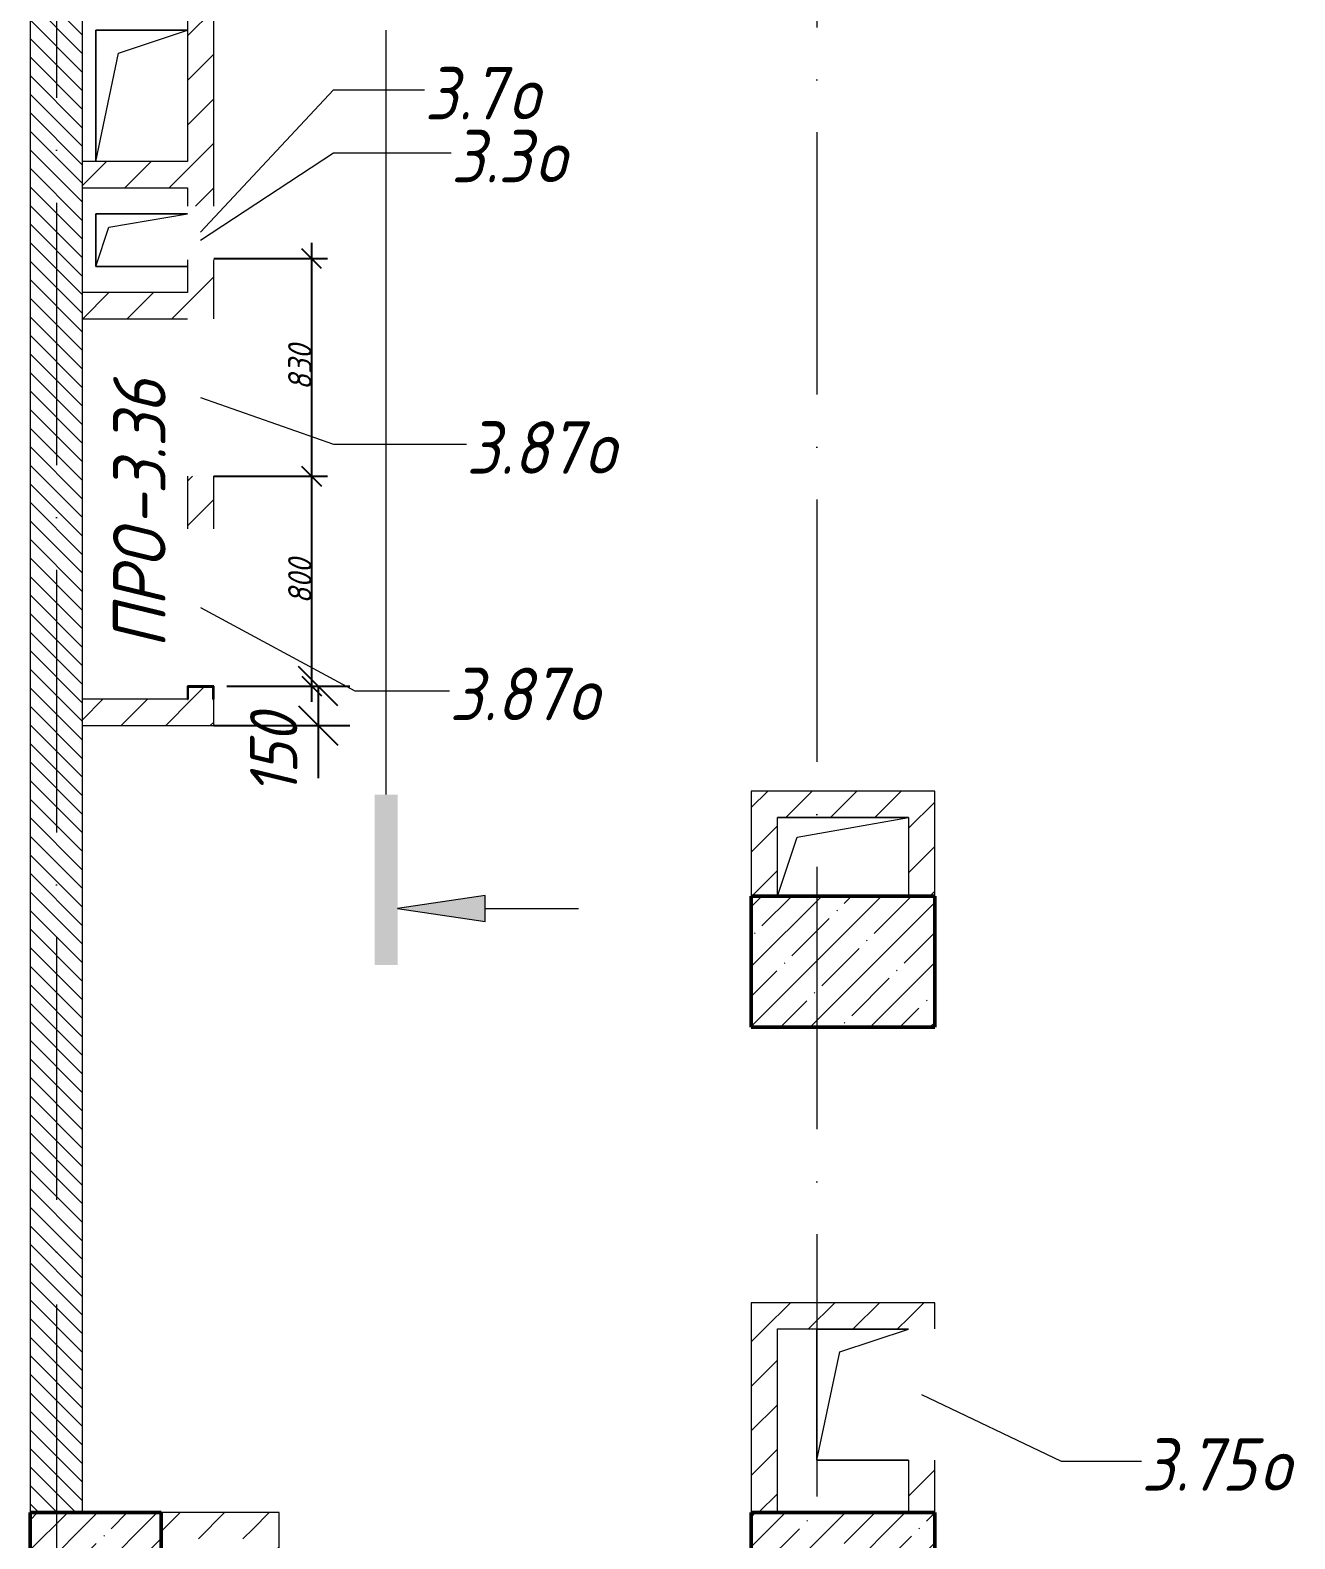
# Model space of a CAD drawing. Header units: millimetres. Extents: x -537608 to 253996, y -217170 to 186033.
# Drawn here: x -103935 to -99112, y 170271 to 176022 of the extents above; entities that cross this region are included whole.
import ezdxf

# ---------------------------------------------------------------- set-up
doc = ezdxf.new("R2010")
doc.units = ezdxf.units.MM
doc.linetypes.add('50_200_ШТРИХ_1Т_ш5_п1_п1_', pattern=[1400, 1000, -200, 0, -200])
for name, color, linetype, lineweight in [('A-____-____-DIMS', 7, 'Continuous', 9), ('A-____-NOTE-TEXT', 7, 'Continuous', 9), ('A-____-NOTE-TEXT-1', 7, 'Continuous', 5), ('A-DETL-GENF-OTLN-2', 7, 'Continuous', 5), ('A-FLOR-____-OTLN', 7, 'Continuous', 9), ('A-GENM-____-IDEN', 7, 'Continuous', 9), ('A-GENM-____-MCUT', 7, 'Continuous', 25), ('A-GENM-____-OTLN', 7, 'Continuous', 9), ('A-GENM-____-OTLN-1', 7, 'Continuous', 25), ('A-GLAZ-____-IDEN', 7, 'Continuous', 9), ('A-WALL-____-MCUT', 7, 'Continuous', 13), ('A-WALL-____-PATT-1', 7, 'Continuous', 9), ('A-WALL-FNSH-MCUT-1', 7, 'Continuous', 9), ('S-COLS-____-MCUT', 7, 'Continuous', 50), ('S-COLS-____-OTLN', 7, 'Continuous', 9), ('S-GRID-____-OTLN-1', 7, '50_200_ШТРИХ_1Т_ш5_п1_п1_', 9)]:
    doc.layers.add(name, color=color, linetype=linetype, lineweight=lineweight)
doc.layers.add('A-DETL-GENF-OTLN-3', color=9, linetype='Continuous', lineweight=9, true_color=0x808080)
doc.styles.add('ISOCPEUR_I_10', font='isocpeui.ttf', dxfattribs={"width": 0.9, "height": 180})
doc.styles.add('ISOCPEUR_I_11', font='isocpeui.ttf', dxfattribs={"width": 0.9, "height": 200})
doc.styles.add('ISOCPEUR_I_7', font='isocpeui.ttf', dxfattribs={"width": 0.9, "height": 90})
doc.dimstyles.new('ISO-1_8_0_9К_СРЕДНИЙ_Кладочные_1', dxfattribs={"dimscale": 304.8, "dimtxt": 89.638306, "dimasz": 0.246063, "dimexe": 0.19685, "dimexo": 0, "dimgap": 0, "dimtad": 1, "dimdec": 3, "dimrnd": 0.001, "dimdsep": 46, "dimtxsty": 'ISOCPEUR_I_7', "dimblk1": 'OBLIQUE', "dimblk2": 'OBLIQUE', "dimsah": 1, "dimcen": 0.09, "dimdle": 0.19685, "dimazin": 0, "dimtfac": 1, "dimtdec": 4, "dimtix": 1, "dimtmove": 0, "dimatfit": 3, "dimfxl": 1, "dimtvp": 1, "dimtolj": 1, "dimtzin": 0, "dimarcsym": 2})
doc.dimstyles.new('ISO-1_8_0_9К_СРЕДНИЙ_Кладочные_3', dxfattribs={"dimscale": 304.8, "dimtxt": 179.276612, "dimasz": 0.492126, "dimexe": 0.393701, "dimexo": 0, "dimgap": 0, "dimtad": 1, "dimdec": 3, "dimrnd": 0.001, "dimdsep": 46, "dimtxsty": 'ISOCPEUR_I_10', "dimblk1": 'OBLIQUE', "dimblk2": 'OBLIQUE', "dimsah": 1, "dimcen": 0.09, "dimdle": 0.393701, "dimazin": 0, "dimtfac": 1, "dimtdec": 4, "dimtix": 1, "dimtmove": 0, "dimatfit": 3, "dimfxl": 1, "dimtvp": 1, "dimtolj": 1, "dimtzin": 0, "dimarcsym": 2})
pattern_1 = [(45, (-178684.97, 94540.11), (-84.85281, 84.85281), [])]

# ---------------------------------------------------------------- blocks, each defined once
blk = doc.blocks.new('BSC_Колонна _Прямоугольная - 500х500-V93-АР1_План отверстий 3 этажа в осях 1-64_Ю-ЯЯ')
at = {"layer": 'S-COLS-____-OTLN'}
h = blk.add_hatch(dxfattribs=at)
h.set_pattern_fill('FP_98', color=256, style=0, pattern_type=2)
h.set_pattern_definition([(45, (-75000, -75581.04), (-114.04925, 114.04925), []), (45, (-74885.95, -75581.04), (-114.04925, 114.04925), [201.613, -40.323, 3.353, -36.97])])
h.paths.add_polyline_path([(-250, -250), (250, -250), (250, 250), (-250, 250)], flags=0)
at = {"layer": 'S-COLS-____-MCUT'}
for p, q in [((250, 250), (-250, 250)), ((-250, 250), (-250, -250)), ((250, -250), (250, 250)), ((-250, -250), (250, -250))]:
    blk.add_line(p, q, dxfattribs=at)
blk = doc.blocks.new('BSC_Колонна _Прямоугольная - 500х700-V134-АР1_План отверстий 3 этажа в осях 1-64_Ю-ЯЯ')
at = {"layer": 'S-COLS-____-OTLN'}
h = blk.add_hatch(dxfattribs=at)
h.set_pattern_fill('FP_139', color=256, style=0, pattern_type=2)
h.set_pattern_definition([(315, (-75581.04, 77850), (114.04925, 114.04925), []), (315, (-75581.04, 77735.95), (114.04925, 114.04925), [201.613, -40.323, 3.353, -36.97])])
h.paths.add_polyline_path([(-250, 350), (-250, -350), (250, -350), (250, 350)], flags=0)
at = {"layer": 'S-COLS-____-MCUT'}
for p, q in [((250, 350), (-250, 350)), ((-250, 350), (-250, -350)), ((250, -350), (250, 350)), ((-250, -350), (250, -350))]:
    blk.add_line(p, q, dxfattribs=at)
blk = doc.blocks.new('BSC_Колонна _Прямоугольная - 500х700-V137-АР1_План отверстий 3 этажа в осях 1-64_Ю-ЯЯ')
at = {"layer": 'S-COLS-____-OTLN'}
h = blk.add_hatch(dxfattribs=at)
h.set_pattern_fill('FP_142', color=256, style=0, pattern_type=2)
h.set_pattern_definition([(315, (-77931.04, 77850), (114.04925, 114.04925), []), (315, (-77931.04, 77735.95), (114.04925, 114.04925), [201.613, -40.323, 3.353, -36.97])])
h.paths.add_polyline_path([(-250, 350), (-250, -350), (250, -350), (250, 350)], flags=0)
at = {"layer": 'S-COLS-____-MCUT'}
for p, q in [((250, 350), (-250, 350)), ((-250, 350), (-250, -350)), ((250, -350), (250, 350)), ((-250, -350), (250, -350))]:
    blk.add_line(p, q, dxfattribs=at)
blk = doc.blocks.new('AR_Отверстие прямоугольное _в плите_ - AR_Отверстие прямоугольное _в плите_-30552540-АР1_План отверстий 3 этажа в осях 1-64_Ю-ЯЯ')
at = {"layer": 'A-GENM-____-OTLN'}
for p, q in [((175, 250), (-175, 250)), ((-175, 250), (-175, -250)), ((-87.5, 162.5), (175, 250)), ((-175, -250), (-87.5, 162.5))]:
    blk.add_line(p, q, dxfattribs=at)
blk = doc.blocks.new('AR_Отверстие прямоугольное _в плите_ - AR_Отверстие прямоугольное _в плите_-V189-АР1_План отверстий 3 этажа в осях 1-64_Ю-ЯЯ')
at = {"layer": 'A-GENM-____-OTLN'}
for p, q in [((175, 250), (-175, 250)), ((-175, 250), (-175, -250)), ((-87.5, 162.5), (175, 250)), ((-175, -250), (-87.5, 162.5)), ((-175, -250), (175, -250))]:
    blk.add_line(p, q, dxfattribs=at)
blk = doc.blocks.new('AR_Отверстие прямоугольное _в плите_ - AR_Отверстие прямоугольное _в плите_-30552592-АР1_План отверстий 3 этажа в осях 1-64_Ю-ЯЯ')
at = {"layer": 'A-GENM-____-OTLN'}
for p, q in [((175, 100), (-175, 100)), ((-175, 100), (-175, -100)), ((-125, 50), (175, 100)), ((-175, -100), (-125, 50)), ((-175, -100), (175, -100))]:
    blk.add_line(p, q, dxfattribs=at)
blk = doc.blocks.new('AR_Отверстие прямоугольное _в плите_ - AR_Отверстие прямоугольное _в плите_-V191-АР1_План отверстий 3 этажа в осях 1-64_Ю-ЯЯ')
at = {"layer": 'A-GENM-____-OTLN'}
for p, q in [((250, 150), (-250, 150)), ((-175, 75), (250, 150)), ((-249.9, -149.7), (-175, 75))]:
    blk.add_line(p, q, dxfattribs=at)
blk = doc.blocks.new('154_Фахверк_СКБ_Швеллер - Тип_100_3960_зеркало-36793856-АР1_План отверстий 3 этажа в осях 1-64_Ю-ЯЯ')
at = {"layer": 'A-GENM-____-MCUT'}
for p, q in [((175, 50), (125, 50)), ((125, 50), (125, -50)), ((128, 47), (175, 47)), ((128, -47), (128, 47)), ((175, 47), (175, 50)), ((125, -50), (175, -50)), ((175, -47), (128, -47)), ((175, -50), (175, -47))]:
    blk.add_line(p, q, dxfattribs=at)
blk = doc.blocks.new('DET_L_Имитация разреза_ISO2-5 - Вправо-36935877-АР1_План отверстий 3 этажа в осях 1-64_Ю-ЯЯ')
at = {"layer": 'A-DETL-GENF-OTLN-3'}
blk.add_line((143.1, 0), (3056.9, 0), dxfattribs=at)
blk = doc.blocks.new('_Oblique')
at = {"color": 0, "linetype": 'ByBlock', "lineweight": -2}
blk.add_line((-0.5, -0.5), (0.5, 0.5), dxfattribs=at)
blk = doc.blocks.new('*D1024')
at = {"layer": 'A-____-____-DIMS', "color": 0, "lineweight": -2, "transparency": 16777216}
for p, q in [((-103185, 173521.2), (-102716, 173521.2)), ((-102836, 173521.2), (-102836, 173251.2)), ((-103235, 173371.2), (-102716, 173371.2)), ((-102836, 173371.2), (-102836, 173170.6))]:
    blk.add_line(p, q, dxfattribs=at)
at = {"layer": 'Defpoints', "color": 0, "transparency": 16777216}
for p in [(-103185, 173521.2), (-102836, 173521.2), (-103235, 173371.2)]:
    blk.add_point(p, dxfattribs=at)
at = {"layer": 'A-____-____-DIMS', "color": 0, "lineweight": -2, "transparency": 16777216, "xscale": 150, "yscale": 150, "zscale": 150}
for p, rotation in [((-102836, 173521.2), 90), ((-102836, 173371.2), 270)]:
    blk.add_blockref('_Oblique', p, dxfattribs=dict(at, rotation=rotation))
at = {"layer": 'A-____-____-DIMS', "color": 0, "transparency": 16777216, "insert": (-103096.3, 173106.5), "char_height": 180, "width": 368.207, "attachment_point": 1, "rotation": 90, "line_spacing_factor": 1.149209, "style": 'ISOCPEUR_I_10'}
blk.add_mtext('\\A1;150', dxfattribs=at)
blk = doc.blocks.new('*D1025')
at = {"layer": 'A-____-____-DIMS', "color": 0, "lineweight": -2, "transparency": 16777216}
for p, q in [((-102861.1, 173461.2), (-102861.1, 174381.2)), ((-103235, 174321.2), (-102801.1, 174321.2)), ((-103185, 173521.2), (-102801.1, 173521.2))]:
    blk.add_line(p, q, dxfattribs=at)
at = {"layer": 'Defpoints', "color": 0, "transparency": 16777216}
for p in [(-103235, 174321.2), (-102861.1, 174321.2), (-103185, 173521.2)]:
    blk.add_point(p, dxfattribs=at)
at = {"layer": 'A-____-____-DIMS', "color": 0, "lineweight": -2, "transparency": 16777216, "xscale": 75, "yscale": 75, "zscale": 75}
for p, rotation in [((-102861.1, 174321.2), 90), ((-102861.1, 173521.2), 270)]:
    blk.add_blockref('_Oblique', p, dxfattribs=dict(at, rotation=rotation))
at = {"layer": 'A-____-____-DIMS', "color": 0, "transparency": 16777216, "insert": (-102906.1, 173921.2), "char_height": 90, "width": 409.578, "attachment_point": 5, "rotation": 90, "style": 'ISOCPEUR_I_7'}
blk.add_mtext('\\A1;800', dxfattribs=at)
blk = doc.blocks.new('*D1026')
at = {"layer": 'A-____-____-DIMS', "color": 0, "lineweight": -2, "transparency": 16777216}
for p, q in [((-102861.1, 174261.2), (-102861.1, 175211.2)), ((-103235, 175151.2), (-102801.1, 175151.2)), ((-103235, 174321.2), (-102801.1, 174321.2))]:
    blk.add_line(p, q, dxfattribs=at)
at = {"layer": 'Defpoints', "color": 0, "transparency": 16777216}
for p in [(-103235, 175151.2), (-102861.1, 175151.2), (-103235, 174321.2)]:
    blk.add_point(p, dxfattribs=at)
at = {"layer": 'A-____-____-DIMS', "color": 0, "lineweight": -2, "transparency": 16777216, "xscale": 75, "yscale": 75, "zscale": 75}
for p, rotation in [((-102861.1, 175151.2), 90), ((-102861.1, 174321.2), 270)]:
    blk.add_blockref('_Oblique', p, dxfattribs=dict(at, rotation=rotation))
at = {"layer": 'A-____-____-DIMS', "color": 0, "transparency": 16777216, "insert": (-102906.1, 174736.2), "char_height": 90, "width": 409.578, "attachment_point": 5, "rotation": 90, "style": 'ISOCPEUR_I_7'}
blk.add_mtext('\\A1;830', dxfattribs=at)

msp = doc.modelspace()

# ---------------------------------------------------------------- hatches: boundary and pattern name
at = {"layer": 'A-____-NOTE-TEXT-1'}
for points in [[(-102533.8743, 172457.7491), (-102533.8743, 173107.7491), (-102620.6108, 173107.7491), (-102620.6108, 172457.7491)], [(-102200.2328, 172623.5971), (-102200.2328, 172723.5971), (-102533.8743, 172673.5971)]]:
    msp.add_hatch(color=256, dxfattribs=at).paths.add_polyline_path(points, flags=0)
at = {"layer": 'A-WALL-____-PATT-1'}
h = msp.add_hatch(dxfattribs=at)
h.set_pattern_fill('FP_7', color=256, style=0, pattern_type=2)
h.set_pattern_definition(pattern_1)
h.paths.add_polyline_path([(-103284.9702, 173471.1558), (-103237.9702, 173471.1558), (-103238.2116, 173518.1558), (-103331.9702, 173518.1558), (-103331.9702, 173471.1558)], flags=0)
h.paths.add_polyline_path([(-103276.9057, 174121.1558), (-103234.9702, 174121.1558), (-103234.9702, 174321.1558), (-103334.9702, 174321.1558), (-103334.9702, 174121.1558), (-103279.7978, 174121.1558)], flags=0)
h.paths.add_polyline_path([(-103328.5186, 174921.1558), (-103234.9702, 174921.1558), (-103234.9702, 175146.1558), (-103334.9702, 175146.1558), (-103334.9702, 174921.1558)], flags=0)
h.paths.add_polyline_path([(-103234.9702, 175351.1558), (-103234.9702, 176921.1558), (-103334.9702, 176921.1558), (-103334.9702, 175351.1558), (-103316.6369, 175351.1558)], flags=0)
h = msp.add_hatch(dxfattribs=at)
h.set_pattern_fill('FP_9', color=256, style=0, pattern_type=2)
h.set_pattern_definition([(135, (-178684.97, 94540.114), (-35.35534, -35.35534), [])])
h.paths.add_polyline_path([(-103934.9702, 170371.1558), (-103734.9702, 170371.1558), (-103734.9702, 176221.1558), (-103934.9702, 176221.1558), (-103934.9702, 171137.3879)], flags=0)
h = msp.add_hatch(dxfattribs=at)
h.set_pattern_fill('FP_7', color=256, style=0, pattern_type=2)
h.set_pattern_definition(pattern_1)
h.paths.add_polyline_path([(-103334.9702, 175421.1558), (-103334.9702, 175521.1558), (-103734.9702, 175521.1558), (-103734.9702, 175421.1558)], flags=0)
h = msp.add_hatch(dxfattribs=at)
h.set_pattern_fill('FP_7', color=256, style=0, pattern_type=2)
h.set_pattern_definition(pattern_1)
h.paths.add_polyline_path([(-103334.9702, 174921.1558), (-103334.9702, 175021.1558), (-103734.9702, 175021.1558), (-103734.9702, 174921.1558)], flags=0)
h = msp.add_hatch(dxfattribs=at)
h.set_pattern_fill('FP_7', color=256, style=0, pattern_type=2)
h.set_pattern_definition(pattern_1)
h.paths.add_polyline_path([(-103234.9702, 173371.1558), (-103234.9702, 173471.1558), (-103734.9702, 173471.1558), (-103734.9702, 173371.1558), (-103331.9702, 173371.1558)], flags=0)
h = msp.add_hatch(dxfattribs=at)
h.set_pattern_fill('FP_7', color=256, style=0, pattern_type=2)
h.set_pattern_definition(pattern_1)
h.paths.add_polyline_path([(-100584.9702, 173021.1558), (-100584.9702, 173121.1558), (-101184.9702, 173121.1558), (-101184.9702, 173021.1558), (-100930.5675, 173021.1558)], flags=0)
h = msp.add_hatch(dxfattribs=at)
h.set_pattern_fill('FP_7', color=256, style=0, pattern_type=2)
h.set_pattern_definition(pattern_1)
h.paths.add_polyline_path([(-100485.0859, 172721.1558), (-100484.9702, 172721.1558), (-100484.9702, 173121.1558), (-100584.9702, 173121.1558), (-100584.9702, 172721.1558)], flags=0)
h = msp.add_hatch(dxfattribs=at)
h.set_pattern_fill('FP_7', color=256, style=0, pattern_type=2)
h.set_pattern_definition(pattern_1)
h.paths.add_polyline_path([(-101084.9702, 172721.1558), (-101084.9702, 173021.1558), (-101184.9702, 173021.1558), (-101184.9702, 172721.1558)], flags=0)
h = msp.add_hatch(dxfattribs=at)
h.set_pattern_fill('FP_7', color=256, style=0, pattern_type=2)
h.set_pattern_definition(pattern_1)
h.paths.add_polyline_path([(-100930.5675, 171071.1558), (-100584.9702, 171071.1558), (-100584.9702, 171171.1558), (-101184.9702, 171171.1558), (-101184.9702, 171071.1558), (-101084.9702, 171071.1558)], flags=0)
h = msp.add_hatch(dxfattribs=at)
h.set_pattern_fill('FP_7', color=256, style=0, pattern_type=2)
h.set_pattern_definition(pattern_1)
h.paths.add_polyline_path([(-100584.9702, 170371.1558), (-100484.9702, 170371.1558), (-100484.9702, 170571.1558), (-100584.9702, 170571.1558)], flags=0)
h.paths.add_polyline_path([(-100484.9702, 171071.1558), (-100484.9702, 171171.1558), (-100584.9702, 171171.1558), (-100584.9702, 171071.1558)], flags=0)
h = msp.add_hatch(dxfattribs=at)
h.set_pattern_fill('FP_7', color=256, style=0, pattern_type=2)
h.set_pattern_definition(pattern_1)
h.paths.add_polyline_path([(-101084.9702, 170371.1558), (-101084.9702, 171071.1558), (-101184.9702, 171071.1558), (-101184.9702, 170371.1558)], flags=0)
h = msp.add_hatch(dxfattribs=at)
h.set_pattern_fill('FP_7', color=256, style=0, pattern_type=2)
h.set_pattern_definition(pattern_1)
h.paths.add_polyline_path([(-103084.9702, 170271.1558), (-103084.9702, 170371.1558), (-103434.9702, 170371.1558), (-103434.9702, 170271.1558)], flags=0)
h = msp.add_hatch(dxfattribs=at)
h.set_pattern_fill('FP_7', color=256, style=0, pattern_type=2)
h.set_pattern_definition(pattern_1)
h.paths.add_polyline_path([(-102984.9702, 168471.1558), (-102984.9702, 170371.1558), (-103084.9702, 170371.1558), (-103084.9702, 168471.1558)], flags=0)

# ---------------------------------------------------------------- linework, layer by layer
at = {"layer": 'A-____-NOTE-TEXT'}
for p, q in [((-102200.2328, 172723.5971), (-102533.8743, 172673.5971)), ((-102200.2328, 172623.5971), (-102200.2328, 172723.5971)), ((-102533.8743, 172673.5971), (-102200.2328, 172623.5971)), ((-102200.2328, 172673.5971), (-101843.9828, 172673.5971))]:
    msp.add_line(p, q, dxfattribs=at)
at = {"layer": 'A-FLOR-____-OTLN'}
for p, q in [((-103684.9702, 176021.1558), (-103334.9702, 176021.1558)), ((-103684.9702, 175521.1558), (-103684.9702, 176021.1558)), ((-103684.9702, 175321.1558), (-103334.9702, 175321.1558)), ((-103684.9702, 175121.1558), (-103684.9702, 175321.1558)), ((-103334.9702, 175121.1558), (-103684.9702, 175121.1558)), ((-101084.9702, 173020.8083), (-100584.9702, 173020.8083)), ((-100934.9702, 171070.8083), (-100584.9702, 171070.8083)), ((-100934.9702, 170570.8083), (-100934.9702, 171070.8083)), ((-100584.9702, 170570.8083), (-100934.9702, 170570.8083))]:
    msp.add_line(p, q, dxfattribs=at)
at = {"layer": 'A-GLAZ-____-IDEN'}
for p, q in [((-103284.9702, 175251.1558), (-102777.5016, 175793.5714)), ((-102777.5016, 175793.5714), (-102430.683, 175793.5714)), ((-103284.9702, 175221.1558), (-102777.5016, 175553.8406)), ((-102777.5016, 175553.8406), (-102329.433, 175553.8406)), ((-103284.9702, 174621.1558), (-102777.5016, 174443.214)), ((-102777.5016, 174443.214), (-102271.399, 174443.214)), ((-103284.9702, 173821.1558), (-102697.206, 173503.7144)), ((-102697.206, 173503.7144), (-102335.7917, 173503.7144)), ((-100534.9702, 170821.1558), (-100002.7152, 170566.8836)), ((-100002.7152, 170566.8836), (-99696.8103, 170566.8836))]:
    msp.add_line(p, q, dxfattribs=at)
at = {"layer": 'A-WALL-____-MCUT'}
for p, q in [((-103934.9702, 176221.1558), (-103934.9702, 170371.1558)), ((-103734.9702, 170371.1558), (-103734.9702, 176221.1558))]:
    msp.add_line(p, q, dxfattribs=at)
at = {"layer": 'A-WALL-FNSH-MCUT-1'}
for p, q in [((-103334.9702, 176921.1558), (-103334.9702, 175521.1558)), ((-103234.9702, 175351.1558), (-103234.9702, 176821.1558)), ((-103334.9702, 175521.1558), (-103734.9702, 175521.1558)), ((-103734.9702, 175421.1558), (-103334.9702, 175421.1558)), ((-103334.9702, 175421.1558), (-103334.9702, 175351.1558)), ((-103334.9702, 175146.1558), (-103334.9702, 175021.1558)), ((-103234.9702, 174921.1558), (-103234.9702, 175146.1558)), ((-103334.9702, 175021.1558), (-103734.9702, 175021.1558)), ((-103734.9702, 174921.1558), (-103334.9702, 174921.1558)), ((-103334.9702, 174321.1558), (-103334.9702, 174121.1558)), ((-103234.9702, 174121.1558), (-103234.9702, 174321.1558)), ((-103334.9702, 173471.1558), (-103734.9702, 173471.1558)), ((-103234.9702, 173371.1558), (-103234.9702, 173471.1558)), ((-103734.9702, 173371.1558), (-103234.9702, 173371.1558)), ((-100484.9702, 173121.1558), (-101184.9702, 173121.1558)), ((-101184.9702, 173121.1558), (-101184.9702, 172721.1558)), ((-100484.9702, 172721.1558), (-100484.9702, 173121.1558)), ((-101084.9702, 173021.1558), (-100584.9702, 173021.1558)), ((-101084.9702, 172721.1558), (-101084.9702, 173021.1558)), ((-100584.9702, 173021.1558), (-100584.9702, 172721.1558)), ((-100484.9702, 171171.1558), (-101184.9702, 171171.1558)), ((-101184.9702, 171171.1558), (-101184.9702, 170371.1558)), ((-100484.9702, 171071.1558), (-100484.9702, 171171.1558)), ((-101084.9702, 171071.1558), (-100584.9702, 171071.1558)), ((-101084.9702, 170371.1558), (-101084.9702, 171071.1558)), ((-100584.9702, 170571.1558), (-100584.9702, 170371.1558)), ((-100484.9702, 170371.1558), (-100484.9702, 170571.1558)), ((-102984.9702, 170371.1558), (-103434.9702, 170371.1558)), ((-102984.9702, 168471.1558), (-102984.9702, 170371.1558))]:
    msp.add_line(p, q, dxfattribs=at)
at = {"layer": 'S-GRID-____-OTLN-1'}
for p, q in [((-100934.9702, 185432.9652), (-100934.9702, 134521.1558)), ((-103834.9702, 185164.7688), (-103834.9702, 134521.1558))]:
    msp.add_line(p, q, dxfattribs=at)

# ---------------------------------------------------------------- block references
at = {"layer": 'A-DETL-GENF-OTLN-2', "rotation": 90.00000000000072}
msp.add_blockref('DET_L_Имитация разреза_ISO2-5 - Вправо-36935877-АР1_План отверстий 3 этажа в осях 1-64_Ю-ЯЯ', (-102577.2426, 172964.6554), dxfattribs=at)
at = {"layer": 'A-GENM-____-OTLN'}
for name, p in [('AR_Отверстие прямоугольное _в плите_ - AR_Отверстие прямоугольное _в плите_-30552540-АР1_План отверстий 3 этажа в осях 1-64_Ю-ЯЯ', (-103509.9702, 175771.1558)), ('AR_Отверстие прямоугольное _в плите_ - AR_Отверстие прямоугольное _в плите_-30552592-АР1_План отверстий 3 этажа в осях 1-64_Ю-ЯЯ', (-103509.9702, 175221.1558)), ('AR_Отверстие прямоугольное _в плите_ - AR_Отверстие прямоугольное _в плите_-V191-АР1_План отверстий 3 этажа в осях 1-64_Ю-ЯЯ', (-100834.9702, 172870.8083)), ('AR_Отверстие прямоугольное _в плите_ - AR_Отверстие прямоугольное _в плите_-V189-АР1_План отверстий 3 этажа в осях 1-64_Ю-ЯЯ', (-100759.9702, 170820.8083))]:
    msp.add_blockref(name, p, dxfattribs=at)
at = {"layer": 'A-GENM-____-OTLN-1', "rotation": 270}
msp.add_blockref('154_Фахверк_СКБ_Швеллер - Тип_100_3960_зеркало-36793856-АР1_План отверстий 3 этажа в осях 1-64_Ю-ЯЯ', (-103284.9702, 173646.1558), dxfattribs=at)
at = {"layer": 'S-COLS-____-OTLN', "rotation": 89.9999999999999}
for name, p in [('BSC_Колонна _Прямоугольная - 500х700-V137-АР1_План отверстий 3 этажа в осях 1-64_Ю-ЯЯ', (-100834.9702, 172471.1558)), ('BSC_Колонна _Прямоугольная - 500х700-V134-АР1_План отверстий 3 этажа в осях 1-64_Ю-ЯЯ', (-100834.9702, 170121.1558))]:
    msp.add_blockref(name, p, dxfattribs=at)
at = {"layer": 'S-COLS-____-OTLN'}
msp.add_blockref('BSC_Колонна _Прямоугольная - 500х500-V93-АР1_План отверстий 3 этажа в осях 1-64_Ю-ЯЯ', (-103684.9702, 170121.1558), dxfattribs=at)

# ---------------------------------------------------------------- texts
at = {"layer": 'A-GENM-____-IDEN', "char_height": 200, "attachment_point": 1, "rotation": 90, "style": 'ISOCPEUR_I_11'}
for s, insert, width in [('-3.36', (-103618.3645, 174130.2818), 707.088375), ('ПРО', (-103618.3645, 173665.9381), 562.784625)]:
    msp.add_mtext(s, dxfattribs=dict(at, insert=insert, width=width))
at = {"layer": 'A-GLAZ-____-IDEN', "char_height": 200, "attachment_point": 1, "style": 'ISOCPEUR_I_11'}
for s, insert, width in [('3.7', (-102430.683, 175881.186), 389.620125), ('\\fISOCPEUR|b0|i1|c204|p34|;\\W.9;о', (-102109.2143, 175881.186), 158.734125), ('3.3', (-102329.433, 175641.4551), 389.620125), ('\\fISOCPEUR|b0|i1|c204|p34|;\\W.9;о', (-102007.9643, 175641.4551), 158.734125), ('3.87', (-102271.399, 174530.8286), 548.35425), ('\\fISOCPEUR|b0|i1|c204|p34|;\\W.9;о', (-101818.9615, 174530.8286), 158.734125), ('3.87', (-102335.7917, 173591.329), 548.35425), ('\\fISOCPEUR|b0|i1|c204|p34|;\\W.9;о', (-101883.3542, 173591.329), 158.734125), ('3.75', (-99696.8103, 170654.4982), 548.35425), ('\\fISOCPEUR|b0|i1|c204|p34|;\\W.9;о', (-99244.3728, 170654.4982), 158.734125)]:
    msp.add_mtext(s, dxfattribs=dict(at, insert=insert, width=width))

# ---------------------------------------------------------------- dimensions: what is measured, and where the dimension line sits
at = {"layer": 'A-____-____-DIMS'}
for base, p1, p2, override, picture, middle in [((-102861.1152, 175151.1558), (-103234.9702, 174321.1558), (-103234.9702, 175151.1558), {"dimpost": '<>', "dimfxl": 830}, '*D1026', (-102906.1152, 174736.1558)), ((-102861.1152, 174321.1558), (-103184.9702, 173521.1558), (-103234.9702, 174321.1558), {"dimpost": '<>', "dimfxl": 801.560977}, '*D1025', (-102906.1152, 173921.1558))]:
    dim = msp.add_linear_dim(base=base, p1=p1, p2=p2, angle=90, dimstyle='ISO-1_8_0_9К_СРЕДНИЙ_Кладочные_1', override=override, dxfattribs=at)
    dim.commit()
    dim.dimension.update_dxf_attribs({"geometry": picture, "text_midpoint": middle})
dim = msp.add_linear_dim(base=(-102835.9999, 173521.1558), p1=(-103234.9702, 173371.1558), p2=(-103184.9702, 173521.1558), angle=90, dimstyle='ISO-1_8_0_9К_СРЕДНИЙ_Кладочные_3', override={"dimpost": '<>', "dimfxl": 158.113883}, dxfattribs=at)
dim.commit()
dim.dimension.update_dxf_attribs({"geometry": '*D1024', "text_midpoint": (-102976.2772, 173170.6009), "dimtype": 160, "text_rotation": 90})

doc.saveas('drawing.dxf')
